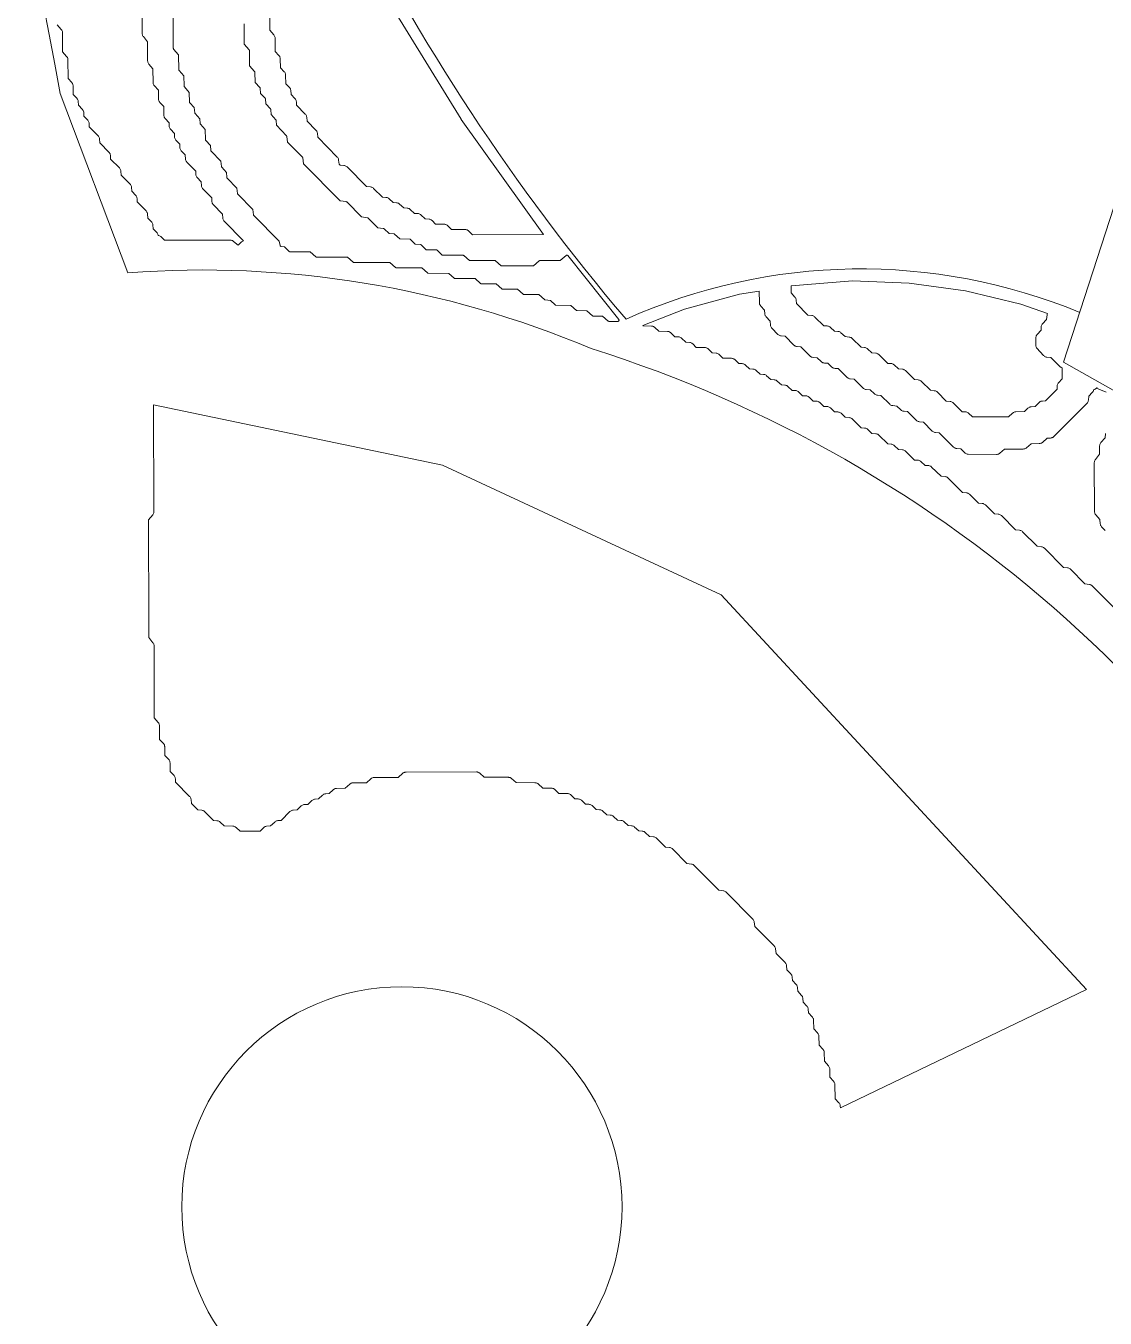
# Model space of a CAD drawing. Header units: inches. Extents: x 36 to 190, y -75 to 56.
# Drawn here: x 44.11 to 49.5, y -15.03 to -8.58 of the extents above; entities that cross this region are included whole.
import ezdxf

# ---------------------------------------------------------------- set-up
doc = ezdxf.new("R2010")
doc.units = ezdxf.units.IN
doc.layers.add('01_ORIGINAL_CAD', color=7, linetype='CONTINUOUS', lineweight=20)
doc.layers.add('02_APPROVED_PDF_OUTLINES', color=7, linetype='CONTINUOUS', lineweight=15)

# ---------------------------------------------------------------- blocks, each defined once
blk = doc.blocks.new('04_NAUTILUS')
at = {"layer": '01_ORIGINAL_CAD'}
for points in [[(44.2832, 37.0838, 0.090917), (40.9305, 45.9685, -0.652582), (40.9305, 49.0108, -0.158741), (45.0035, 48.4251, -0.098355), (47.824, 46.2028), (47.7547, 46.078)], [(45.6919, 38.1087, 0.060935), (47.1089, 35.956, -0.206423), (49.3752, 35.9901)], [(46.9349, 35.809, 0.119192), (44.6213, 36.1879), (44.2832, 37.0838)]]:
    blk.add_lwpolyline(points, format="xyb", dxfattribs=at)
blk.add_lwpolyline([(49.5667, 36.5827), (50.7029, 35.7869), (50.1291, 35.2702), (49.2949, 35.7417), (49.5667, 36.5827)], dxfattribs=at)
blk.add_circle((45.9894, 31.5215), 1.0995, dxfattribs=at)
blk.add_arc((44.9959, 29.643), 6.4637, 23.73402, 72.54294, dxfattribs=at)
at = {"layer": '02_APPROVED_PDF_OUTLINES'}
for points in [[(44.6919, 37.8429), (44.6925, 37.3837), (44.6927, 37.3803), (44.6934, 37.377), (44.6946, 37.3738), (44.6961, 37.3708), (44.6981, 37.368), (44.7192, 37.3419), (44.7196, 37.2465), (44.7199, 37.243), (44.7206, 37.2395), (44.7219, 37.2362), (44.7236, 37.233), (44.7258, 37.2302), (44.746, 37.2071), (44.7463, 37.1392), (44.7466, 37.1356), (44.7474, 37.1322), (44.7487, 37.1288), (44.7504, 37.1257), (44.7525, 37.1229), (44.7729, 37.0996), (44.7739, 37.0555), (44.7741, 37.0524), (44.7748, 37.0495), (44.7757, 37.0466), (44.7771, 37.0439), (44.7787, 37.0413), (44.7806, 37.039), (44.7996, 37.0186), (44.8006, 36.975), (44.8008, 36.9719), (44.8015, 36.969), (44.8024, 36.9661), (44.8037, 36.9634), (44.8054, 36.9608), (44.8073, 36.9585), (44.8265, 36.9379), (44.8273, 36.9208), (44.8277, 36.9173), (44.8286, 36.9138), (44.8299, 36.9106), (44.8317, 36.9076), (44.834, 36.9048), (44.8531, 36.8843), (44.8539, 36.8671), (44.8543, 36.8636), (44.8552, 36.8602), (44.8566, 36.8569), (44.8584, 36.8539), (44.8606, 36.8511), (44.8798, 36.8306), (44.8806, 36.8134), (44.881, 36.8099), (44.8819, 36.8065), (44.8832, 36.8033), (44.885, 36.8002), (44.8873, 36.7975), (44.9068, 36.7765), (44.9086, 36.7561), (44.9092, 36.7527), (44.9102, 36.7494), (44.9116, 36.7463), (44.9135, 36.7434), (44.9157, 36.7408), (44.9597, 36.6961), (44.9604, 36.6793), (44.9608, 36.6758), (44.9617, 36.6724), (44.9631, 36.6691), (44.9649, 36.6661), (44.9671, 36.6633), (44.9867, 36.6424), (44.9885, 36.622), (44.9891, 36.6186), (44.9901, 36.6153), (44.9915, 36.6122), (44.9934, 36.6093), (44.9956, 36.6066), (45.0396, 36.5619), (45.0403, 36.5452), (45.0406, 36.5422), (45.0413, 36.5392), (45.0423, 36.5364), (45.0437, 36.5337), (45.0453, 36.5312), (45.0473, 36.5289), (45.0932, 36.4812), (45.095, 36.461), (45.0956, 36.4576), (45.0966, 36.4543), (45.098, 36.4512), (45.0999, 36.4483), (45.1021, 36.4456), (45.1988, 36.3478), (45.1988, 36.3474), (45.1975, 36.3471), (45.1944, 36.3461), (45.1915, 36.3446), (45.1888, 36.3428), (45.1863, 36.3407), (45.1716, 36.326), (45.1485, 36.3448), (45.1457, 36.3468), (45.1427, 36.3484), (45.1395, 36.3495), (45.1361, 36.3502), (45.1327, 36.3505), (44.8042, 36.3502), (44.787, 36.3672), (44.7846, 36.3694), (44.7818, 36.3712), (44.7789, 36.3726), (44.7758, 36.3737), (44.7726, 36.3743), (44.7719, 36.3744), (44.7717, 36.3753), (44.7711, 36.3784), (44.7701, 36.3815), (44.7687, 36.3844), (44.7669, 36.3872), (44.7648, 36.3896), (44.747, 36.4079), (44.7452, 36.428), (44.7447, 36.4314), (44.7437, 36.4347), (44.7423, 36.4378), (44.7404, 36.4407), (44.7382, 36.4433), (44.7203, 36.4616), (44.7186, 36.4817), (44.718, 36.4851), (44.717, 36.4884), (44.7156, 36.4915), (44.7137, 36.4944), (44.7115, 36.497), (44.6675, 36.5417), (44.6668, 36.5585), (44.6663, 36.562), (44.6655, 36.5654), (44.6641, 36.5687), (44.6623, 36.5717), (44.6601, 36.5744), (44.6405, 36.5954), (44.6387, 36.6158), (44.6381, 36.6192), (44.6371, 36.6225), (44.6357, 36.6256), (44.6338, 36.6285), (44.6316, 36.6311), (44.5872, 36.6763), (44.5854, 36.6963), (44.5849, 36.6997), (44.5839, 36.703), (44.5824, 36.7061), (44.5806, 36.709), (44.5783, 36.7116), (44.5344, 36.7563), (44.5336, 36.7731), (44.5333, 36.7761), (44.5326, 36.779), (44.5316, 36.7819), (44.5303, 36.7845), (44.5286, 36.787), (44.5267, 36.7893), (44.4807, 36.8371), (44.4789, 36.8572), (44.4784, 36.8606), (44.4774, 36.8639), (44.476, 36.8671), (44.4741, 36.87), (44.4719, 36.8726), (44.4279, 36.9173), (44.4271, 36.9341), (44.4267, 36.9376), (44.4258, 36.941), (44.4245, 36.9442), (44.4227, 36.9473), (44.4204, 36.95), (44.4013, 36.9706), (44.4005, 36.9877), (44.4001, 36.9912), (44.3992, 36.9947), (44.3978, 36.9979), (44.396, 37.0009), (44.3938, 37.0037), (44.3742, 37.0247), (44.3724, 37.045), (44.3719, 37.0484), (44.3709, 37.0517), (44.3695, 37.0548), (44.3676, 37.0577), (44.3654, 37.0603), (44.3482, 37.078), (44.3472, 37.1214), (44.3469, 37.1244), (44.3463, 37.1273), (44.3453, 37.1302), (44.344, 37.133), (44.3424, 37.1355), (44.3404, 37.1378), (44.3217, 37.158), (44.3212, 37.2523), (44.3209, 37.2558), (44.3202, 37.2593), (44.3189, 37.2627), (44.3172, 37.2658), (44.315, 37.2686), (44.2949, 37.2917), (44.2944, 37.3865), (44.2941, 37.39), (44.2934, 37.3935), (44.2921, 37.3968), (44.2904, 37.4), (44.2882, 37.4028), (44.2681, 37.4259)], [(45.2012, 37.4317), (45.2017, 37.3298), (45.2265, 37.3014), (45.2269, 37.3009), (45.2272, 37.3004), (45.2275, 37.2999), (45.2277, 37.2993), (45.2279, 37.2987), (45.228, 37.2981), (45.228, 37.2975), (45.2284, 37.2225), (45.2533, 37.1941), (45.2536, 37.1936), (45.254, 37.1931), (45.2542, 37.1926), (45.2545, 37.192), (45.2546, 37.1914), (45.2547, 37.1908), (45.2548, 37.1902), (45.2559, 37.1393), (45.2798, 37.1137), (45.2802, 37.1133), (45.2805, 37.1128), (45.2808, 37.1123), (45.2811, 37.1118), (45.2812, 37.1112), (45.2814, 37.1107), (45.2814, 37.1101), (45.2838, 37.0833), (45.3064, 37.0601), (45.3068, 37.0597), (45.3072, 37.0592), (45.3075, 37.0586), (45.3077, 37.058), (45.3079, 37.0574), (45.308, 37.0568), (45.3081, 37.0562), (45.3092, 37.032), (45.3331, 37.0064), (45.3335, 37.0059), (45.3339, 37.0054), (45.3342, 37.0049), (45.3344, 37.0043), (45.3346, 37.0037), (45.3347, 37.0032), (45.3347, 37.0026), (45.3358, 36.9784), (45.3598, 36.9527), (45.3602, 36.9523), (45.3605, 36.9518), (45.3608, 36.9512), (45.361, 36.9507), (45.3612, 36.9501), (45.3613, 36.9495), (45.3614, 36.9489), (45.3625, 36.9248), (45.413, 36.8723), (45.4134, 36.8718), (45.4137, 36.8713), (45.414, 36.8708), (45.4143, 36.8702), (45.4145, 36.8696), (45.4146, 36.869), (45.4187, 36.8397), (45.4927, 36.7651), (45.4931, 36.7647), (45.4934, 36.7642), (45.4937, 36.7638), (45.494, 36.7633), (45.4942, 36.7627), (45.4943, 36.7622), (45.4944, 36.7617), (45.4985, 36.7324), (45.6819, 36.5475), (45.7108, 36.5434), (45.7114, 36.5433), (45.7119, 36.5431), (45.7124, 36.5429), (45.7129, 36.5427), (45.7134, 36.5424), (45.7138, 36.5421), (45.7142, 36.5417), (45.7882, 36.4671), (45.8172, 36.463), (45.8177, 36.4629), (45.8182, 36.4627), (45.8188, 36.4625), (45.8192, 36.4623), (45.8197, 36.462), (45.8202, 36.4616), (45.8206, 36.4613), (45.8701, 36.4117), (45.8966, 36.4094), (45.8971, 36.4093), (45.8977, 36.4092), (45.8983, 36.409), (45.8988, 36.4088), (45.8993, 36.4085), (45.8997, 36.4081), (45.9002, 36.4078), (45.9256, 36.3836), (45.9495, 36.3826), (45.9501, 36.3825), (45.9507, 36.3824), (45.9512, 36.3822), (45.9518, 36.382), (45.9523, 36.3817), (45.9529, 36.3814), (45.9533, 36.381), (45.9787, 36.3569), (46.029, 36.3558), (46.0296, 36.3558), (46.0301, 36.3557), (46.0307, 36.3555), (46.0312, 36.3553), (46.0317, 36.3551), (46.0322, 36.3548), (46.0327, 36.3545), (46.0331, 36.3541), (46.056, 36.3313), (46.0825, 36.329), (46.0831, 36.3289), (46.0837, 36.3288), (46.0842, 36.3286), (46.0847, 36.3284), (46.0852, 36.3281), (46.0857, 36.3278), (46.0861, 36.3274), (46.1115, 36.3033), (46.1618, 36.3022), (46.1624, 36.3022), (46.1629, 36.3021), (46.1635, 36.302), (46.164, 36.3018), (46.1645, 36.3016), (46.165, 36.3013), (46.1654, 36.301), (46.1658, 36.3006), (46.1912, 36.2766), (46.2945, 36.2755), (46.2951, 36.2755), (46.2957, 36.2754), (46.2963, 36.2752), (46.2969, 36.275), (46.2975, 36.2747), (46.298, 36.2744), (46.2985, 36.274), (46.3267, 36.249), (46.4538, 36.2488), (46.4544, 36.2488), (46.455, 36.2487), (46.4556, 36.2485), (46.4562, 36.2483), (46.4568, 36.248), (46.4573, 36.2477), (46.4578, 36.2473), (46.486, 36.2223), (46.6466, 36.2224), (46.6747, 36.2474), (46.6752, 36.2478), (46.6757, 36.2482), (46.6762, 36.2484), (46.6768, 36.2487), (46.6774, 36.2488), (46.678, 36.2489), (46.6786, 36.249), (46.7794, 36.2493), (46.8098, 36.2745), (46.8103, 36.2749), (46.8108, 36.2752), (46.8114, 36.2754), (46.8119, 36.2756), (46.8125, 36.2758), (46.8131, 36.2759), (46.8137, 36.2759), (46.8143, 36.2759), (46.8149, 36.2758), (46.8155, 36.2756), (46.816, 36.2754), (46.8165, 36.2752), (46.8171, 36.2748), (46.8175, 36.2745), (46.818, 36.2741), (46.8184, 36.2736), (47.0727, 35.9549), (47.073, 35.9544), (47.0733, 35.9539), (47.0735, 35.9534), (47.0737, 35.9528), (47.0739, 35.9523), (47.0739, 35.9517), (47.074, 35.9511), (47.0739, 35.9505), (47.0738, 35.9499), (47.0737, 35.9494), (47.0735, 35.9488), (47.0732, 35.9483), (47.0729, 35.9478), (47.0726, 35.9473), (47.0722, 35.9469), (47.0718, 35.9465), (47.0713, 35.9462), (47.0708, 35.9459), (47.0703, 35.9456), (47.0697, 35.9454), (47.0691, 35.9453), (47.0686, 35.9452), (47.068, 35.9452), (47.0243, 35.9451), (47.0237, 35.9452), (47.0231, 35.9453), (47.0225, 35.9454), (47.0219, 35.9456), (47.0214, 35.9459), (47.0208, 35.9463), (47.0203, 35.9466), (46.9921, 35.9717), (46.9446, 35.9719), (46.944, 35.9719), (46.9434, 35.972), (46.9428, 35.9722), (46.9422, 35.9724), (46.9417, 35.9727), (46.9411, 35.973), (46.9407, 35.9734), (46.9124, 35.9984), (46.8649, 35.9987), (46.8643, 35.9987), (46.8637, 35.9988), (46.8631, 35.999), (46.8625, 35.9992), (46.862, 35.9995), (46.8615, 35.9998), (46.861, 36.0002), (46.8328, 36.0252), (46.7587, 36.0255), (46.7581, 36.0255), (46.7575, 36.0256), (46.757, 36.0257), (46.7564, 36.0259), (46.7559, 36.0262), (46.7554, 36.0265), (46.7549, 36.0268), (46.7545, 36.0272), (46.7316, 36.0499), (46.7051, 36.0523), (46.7044, 36.0524), (46.7038, 36.0525), (46.7032, 36.0527), (46.7026, 36.053), (46.7021, 36.0534), (46.7016, 36.0538), (46.6734, 36.0788), (46.5993, 36.079), (46.5987, 36.079), (46.5981, 36.0791), (46.5975, 36.0793), (46.5969, 36.0795), (46.5964, 36.0798), (46.5959, 36.0801), (46.5954, 36.0805), (46.5672, 36.1055), (46.4931, 36.1058), (46.4925, 36.1058), (46.4919, 36.1059), (46.4913, 36.1061), (46.4907, 36.1063), (46.4902, 36.1066), (46.4896, 36.1069), (46.4891, 36.1073), (46.4609, 36.1323), (46.3869, 36.1325), (46.3863, 36.1326), (46.3857, 36.1327), (46.3851, 36.1328), (46.3845, 36.133), (46.3839, 36.1333), (46.3834, 36.1337), (46.3829, 36.134), (46.3547, 36.1591), (46.2541, 36.1593), (46.2536, 36.1593), (46.253, 36.1594), (46.2524, 36.1595), (46.2519, 36.1597), (46.2514, 36.1599), (46.2509, 36.1602), (46.2504, 36.1605), (46.25, 36.1609), (46.2246, 36.185), (46.1213, 36.186), (46.1207, 36.1861), (46.1201, 36.1862), (46.1195, 36.1863), (46.1189, 36.1865), (46.1184, 36.1868), (46.1179, 36.1871), (46.1174, 36.1875), (46.0892, 36.2125), (45.962, 36.2127), (45.9614, 36.2128), (45.9608, 36.2129), (45.9602, 36.213), (45.9596, 36.2132), (45.9591, 36.2135), (45.9585, 36.2139), (45.9581, 36.2142), (45.9299, 36.2393), (45.7496, 36.2394), (45.749, 36.2394), (45.7484, 36.2395), (45.7478, 36.2397), (45.7472, 36.2399), (45.7467, 36.2402), (45.7461, 36.2405), (45.7457, 36.2409), (45.7174, 36.2659), (45.5638, 36.2661), (45.5631, 36.2661), (45.5625, 36.2662), (45.5619, 36.2664), (45.5614, 36.2666), (45.5608, 36.2669), (45.5603, 36.2672), (45.5598, 36.2676), (45.5316, 36.2926), (45.431, 36.2929), (45.4304, 36.2929), (45.4298, 36.293), (45.4293, 36.2931), (45.4287, 36.2933), (45.4282, 36.2936), (45.4277, 36.2939), (45.4272, 36.2942), (45.4268, 36.2946), (45.4038, 36.3174), (45.3858, 36.3197), (45.3853, 36.3198), (45.3847, 36.32), (45.3842, 36.3202), (45.3836, 36.3204), (45.3832, 36.3207), (45.3827, 36.3211), (45.3823, 36.3215), (45.3819, 36.3219), (45.3816, 36.3224), (45.3813, 36.3229), (45.381, 36.3234), (45.3808, 36.324), (45.3807, 36.3245), (45.3767, 36.3451), (45.2493, 36.4736), (45.2489, 36.474), (45.2486, 36.4745), (45.2483, 36.475), (45.248, 36.4755), (45.2478, 36.4761), (45.2477, 36.4767), (45.2476, 36.4773), (45.2452, 36.5041), (45.1695, 36.5809), (45.1691, 36.5813), (45.1687, 36.5818), (45.1684, 36.5823), (45.1682, 36.5828), (45.168, 36.5834), (45.1678, 36.584), (45.1678, 36.5846), (45.1654, 36.6114), (45.1162, 36.6614), (45.1158, 36.6618), (45.1154, 36.6623), (45.1151, 36.6629), (45.1149, 36.6635), (45.1147, 36.6641), (45.1146, 36.6647), (45.1145, 36.6653), (45.1134, 36.6895), (45.0895, 36.7151), (45.0891, 36.7156), (45.0888, 36.716), (45.0885, 36.7165), (45.0883, 36.717), (45.0881, 36.7176), (45.0879, 36.7181), (45.0879, 36.7187), (45.0855, 36.7455), (45.0363, 36.7955), (45.0359, 36.796), (45.0355, 36.7965), (45.0352, 36.797), (45.035, 36.7976), (45.0348, 36.7982), (45.0347, 36.7988), (45.0346, 36.7994), (45.0335, 36.8236), (45.0096, 36.8493), (45.0092, 36.8497), (45.0088, 36.8503), (45.0085, 36.8508), (45.0083, 36.8514), (45.0081, 36.852), (45.008, 36.8526), (45.008, 36.8532), (45.0068, 36.9042), (44.9829, 36.9298), (44.9825, 36.9302), (44.9821, 36.9307), (44.9819, 36.9313), (44.9816, 36.9318), (44.9814, 36.9324), (44.9813, 36.933), (44.9813, 36.9336), (44.9802, 36.9578), (44.9562, 36.9834), (44.9559, 36.9839), (44.9555, 36.9843), (44.9553, 36.9848), (44.955, 36.9853), (44.9548, 36.9859), (44.9547, 36.9864), (44.9546, 36.987), (44.9523, 37.0138), (44.9297, 37.037), (44.9293, 37.0374), (44.929, 37.0379), (44.9287, 37.0384), (44.9284, 37.0389), (44.9282, 37.0394), (44.9281, 37.04), (44.928, 37.0406), (44.928, 37.0411), (44.9276, 37.0893), (44.9028, 37.1177), (44.9024, 37.1182), (44.9021, 37.1187), (44.9018, 37.1192), (44.9016, 37.1198), (44.9014, 37.1204), (44.9013, 37.1209), (44.9013, 37.1215), (44.9001, 37.1725), (44.8762, 37.1981), (44.8758, 37.1985), (44.8755, 37.199), (44.8752, 37.1995), (44.875, 37.2), (44.8748, 37.2005), (44.8747, 37.201), (44.8746, 37.2016), (44.8746, 37.2021), (44.8742, 37.2772), (44.8493, 37.3056), (44.8489, 37.3061), (44.8486, 37.3066), (44.8483, 37.3071), (44.8481, 37.3077), (44.848, 37.3083), (44.8479, 37.3089), (44.8478, 37.3095), (44.8473, 37.465)], [(45.9454, 37.5074), (46.2849, 36.9559), (46.2858, 36.9545), (46.6971, 36.3785), (46.3429, 36.3782), (46.3201, 36.3984), (46.3177, 36.4003), (46.3151, 36.4019), (46.3124, 36.4031), (46.3095, 36.404), (46.3066, 36.4045), (46.3036, 36.4047), (46.2372, 36.4049), (46.2173, 36.4238), (46.2149, 36.4258), (46.2124, 36.4274), (46.2096, 36.4288), (46.2067, 36.4298), (46.2037, 36.4304), (46.2006, 36.4306), (46.158, 36.4315), (46.1406, 36.4488), (46.138, 36.451), (46.1351, 36.4529), (46.132, 36.4544), (46.1286, 36.4554), (46.1252, 36.4559), (46.1052, 36.4577), (46.0845, 36.4774), (46.0817, 36.4796), (46.0787, 36.4815), (46.0754, 36.4829), (46.0719, 36.4838), (46.0684, 36.4842), (46.0516, 36.4849), (46.0313, 36.5042), (46.0286, 36.5064), (46.0255, 36.5083), (46.0222, 36.5097), (46.0188, 36.5106), (46.0152, 36.511), (45.9985, 36.5117), (45.9782, 36.531), (45.9754, 36.5332), (45.9724, 36.5351), (45.9691, 36.5365), (45.9656, 36.5374), (45.9621, 36.5378), (45.9454, 36.5385), (45.9251, 36.5578), (45.9223, 36.56), (45.9192, 36.5619), (45.9159, 36.5633), (45.9125, 36.5642), (45.9089, 36.5646), (45.8926, 36.5653), (45.8484, 36.6095), (45.8458, 36.6118), (45.8429, 36.6137), (45.8397, 36.6152), (45.8364, 36.6162), (45.8329, 36.6167), (45.8133, 36.6185), (45.7155, 36.7167), (45.7129, 36.719), (45.71, 36.7209), (45.7068, 36.7224), (45.7035, 36.7235), (45.7, 36.724), (45.6804, 36.7257), (45.6754, 36.7308), (45.6736, 36.7508), (45.6731, 36.7542), (45.6721, 36.7575), (45.6706, 36.7606), (45.6688, 36.7635), (45.6665, 36.7662), (45.569, 36.8649), (45.5672, 36.8849), (45.5667, 36.8883), (45.5657, 36.8916), (45.5642, 36.8947), (45.5624, 36.8976), (45.5601, 36.9002), (45.5157, 36.9454), (45.514, 36.9654), (45.5134, 36.9688), (45.5124, 36.9721), (45.511, 36.9752), (45.5091, 36.9781), (45.5069, 36.9807), (45.4629, 37.0254), (45.4622, 37.0422), (45.4618, 37.0457), (45.4609, 37.0491), (45.4595, 37.0524), (45.4577, 37.0554), (45.4555, 37.0582), (45.4359, 37.0791), (45.4341, 37.0995), (45.4335, 37.1029), (45.4326, 37.1062), (45.4311, 37.1093), (45.4293, 37.1122), (45.4271, 37.1148), (45.4098, 37.1325), (45.4088, 37.1758), (45.4086, 37.1789), (45.408, 37.1818), (45.407, 37.1847), (45.4057, 37.1874), (45.404, 37.19), (45.4021, 37.1923), (45.3831, 37.2126), (45.3821, 37.2563), (45.3819, 37.2594), (45.3813, 37.2623), (45.3803, 37.2652), (45.379, 37.2679), (45.3774, 37.2705), (45.3754, 37.2728), (45.3566, 37.293), (45.3562, 37.3604), (45.356, 37.364), (45.3552, 37.3675), (45.3539, 37.3708), (45.3522, 37.3739), (45.3501, 37.3768), (45.3299, 37.3998), (45.3292, 37.7982)], [(49.5034, 35.3847), (49.5017, 35.3639), (49.4808, 35.34), (49.4787, 35.3371), (49.477, 35.334), (49.4757, 35.3307), (49.475, 35.3272), (49.4747, 35.3236), (49.4745, 35.282), (49.4535, 35.2557), (49.4516, 35.253), (49.45, 35.2499), (49.4489, 35.2467), (49.4482, 35.2434), (49.448, 35.24), (49.4488, 34.9956), (49.449, 34.992), (49.4498, 34.9885), (49.4511, 34.9852), (49.4528, 34.982), (49.455, 34.9792), (49.4759, 34.9552), (49.4777, 34.9344), (49.4783, 34.931), (49.4793, 34.9278), (49.4807, 34.9247), (49.4825, 34.9218), (49.4847, 34.9192), (49.5026, 34.9008)], [(49.7995, 34.2595), (49.438, 34.6241), (49.4356, 34.6262), (49.4329, 34.628), (49.43, 34.6295), (49.427, 34.6306), (49.4238, 34.6312), (49.4011, 34.6345), (49.3294, 34.7065), (49.3267, 34.7087), (49.3238, 34.7107), (49.3206, 34.7121), (49.3173, 34.7132), (49.3139, 34.7137), (49.2943, 34.7154), (49.1988, 34.8118), (49.1963, 34.8139), (49.1937, 34.8157), (49.1908, 34.8172), (49.1877, 34.8183), (49.1846, 34.8189), (49.1619, 34.8222), (49.0901, 34.8942), (49.0875, 34.8964), (49.0846, 34.8984), (49.0814, 34.8998), (49.0781, 34.9009), (49.0746, 34.9014), (49.055, 34.9031), (48.9838, 34.9746), (48.9811, 34.9769), (48.9782, 34.9788), (48.9751, 34.9803), (48.9717, 34.9813), (48.9683, 34.9818), (48.9487, 34.9836), (48.904, 35.0282), (48.9014, 35.0305), (48.8985, 35.0324), (48.8953, 35.0339), (48.892, 35.0349), (48.8885, 35.0355), (48.8689, 35.0372), (48.8243, 35.0819), (48.8217, 35.0841), (48.8187, 35.086), (48.8156, 35.0875), (48.8122, 35.0885), (48.8088, 35.0891), (48.7892, 35.0908), (48.718, 35.1623), (48.7153, 35.1646), (48.7124, 35.1665), (48.7093, 35.168), (48.7059, 35.169), (48.7025, 35.1695), (48.6827, 35.1713), (48.6354, 35.2175), (48.6331, 35.2195), (48.6306, 35.2212), (48.6279, 35.2226), (48.625, 35.2236), (48.622, 35.2243), (48.619, 35.2246), (48.6023, 35.2254), (48.582, 35.2446), (48.5792, 35.2469), (48.5762, 35.2487), (48.5729, 35.2501), (48.5694, 35.251), (48.5659, 35.2514), (48.5495, 35.2521), (48.5053, 35.2963), (48.5027, 35.2986), (48.4998, 35.3005), (48.4966, 35.302), (48.4933, 35.303), (48.4899, 35.3036), (48.4699, 35.3053), (48.4491, 35.325), (48.4464, 35.3273), (48.4433, 35.3291), (48.44, 35.3305), (48.4366, 35.3314), (48.433, 35.3318), (48.4167, 35.3326), (48.3725, 35.3768), (48.3698, 35.379), (48.3669, 35.3809), (48.3638, 35.3824), (48.3604, 35.3834), (48.357, 35.384), (48.337, 35.3858), (48.3162, 35.4054), (48.3135, 35.4077), (48.3104, 35.4095), (48.3071, 35.4109), (48.3037, 35.4119), (48.3001, 35.4123), (48.2838, 35.413), (48.2396, 35.4572), (48.237, 35.4595), (48.234, 35.4614), (48.2309, 35.4628), (48.2276, 35.4639), (48.2241, 35.4644), (48.2041, 35.4662), (48.1834, 35.4859), (48.1806, 35.4881), (48.1775, 35.49), (48.1743, 35.4914), (48.1708, 35.4923), (48.1673, 35.4927), (48.1505, 35.4934), (48.1302, 35.5127), (48.1275, 35.5149), (48.1244, 35.5168), (48.1211, 35.5182), (48.1177, 35.5191), (48.1141, 35.5195), (48.0974, 35.5202), (48.0771, 35.5395), (48.0743, 35.5417), (48.0713, 35.5436), (48.068, 35.545), (48.0645, 35.5459), (48.061, 35.5463), (48.0442, 35.547), (48.0239, 35.5663), (48.0212, 35.5685), (48.0181, 35.5704), (48.0148, 35.5718), (48.0114, 35.5727), (48.0078, 35.5731), (47.9911, 35.5738), (47.9708, 35.5931), (47.968, 35.5953), (47.965, 35.5972), (47.9617, 35.5986), (47.9582, 35.5995), (47.9547, 35.5999), (47.938, 35.6006), (47.9177, 35.6199), (47.9149, 35.6221), (47.9118, 35.624), (47.9086, 35.6254), (47.9051, 35.6263), (47.9016, 35.6267), (47.8848, 35.6274), (47.8645, 35.6467), (47.8618, 35.6489), (47.8587, 35.6508), (47.8554, 35.6522), (47.852, 35.6531), (47.8484, 35.6535), (47.8317, 35.6542), (47.8114, 35.6735), (47.8086, 35.6757), (47.8056, 35.6776), (47.8023, 35.679), (47.7988, 35.6799), (47.7953, 35.6803), (47.7785, 35.681), (47.7582, 35.7003), (47.7555, 35.7025), (47.7524, 35.7044), (47.7491, 35.7058), (47.7457, 35.7067), (47.7421, 35.7071), (47.7254, 35.7078), (47.7051, 35.7271), (47.7023, 35.7293), (47.6993, 35.7312), (47.696, 35.7326), (47.6925, 35.7335), (47.689, 35.7339), (47.6723, 35.7346), (47.652, 35.7539), (47.6496, 35.7558), (47.647, 35.7575), (47.6443, 35.7588), (47.6414, 35.7598), (47.6384, 35.7605), (47.6353, 35.7607), (47.5927, 35.7616), (47.5753, 35.7788), (47.5727, 35.7811), (47.5698, 35.783), (47.5666, 35.7844), (47.5633, 35.7855), (47.5599, 35.786), (47.5399, 35.7878), (47.5191, 35.8074), (47.5168, 35.8094), (47.5142, 35.8111), (47.5114, 35.8124), (47.5085, 35.8134), (47.5055, 35.814), (47.5025, 35.8143), (47.4599, 35.8152), (47.4425, 35.8324), (47.4398, 35.8347), (47.4369, 35.8366), (47.4338, 35.838), (47.4305, 35.839), (47.4271, 35.8396), (47.4071, 35.8413), (47.3863, 35.861), (47.3836, 35.8633), (47.3805, 35.8651), (47.3772, 35.8665), (47.3738, 35.8674), (47.3702, 35.8678), (47.3535, 35.8686), (47.3332, 35.8878), (47.3308, 35.8898), (47.3282, 35.8915), (47.3255, 35.8928), (47.3226, 35.8938), (47.3196, 35.8944), (47.3165, 35.8947), (47.2736, 35.8956), (47.2535, 35.9146), (47.2511, 35.9166), (47.2486, 35.9182), (47.2458, 35.9196), (47.2429, 35.9206), (47.2399, 35.9212), (47.2368, 35.9214), (47.1939, 35.9224), (47.1921, 35.924), (47.4016, 36.0055), (47.6765, 36.0811), (47.7745, 36.0957), (47.7753, 36.038), (47.7756, 36.0349), (47.7762, 36.0319), (47.7771, 36.029), (47.7785, 36.0262), (47.7801, 36.0237), (47.7821, 36.0213), (47.8012, 36.0008), (47.802, 35.9836), (47.8024, 35.9801), (47.8033, 35.9767), (47.8047, 35.9734), (47.8065, 35.9704), (47.8087, 35.9676), (47.8283, 35.9466), (47.8301, 35.9263), (47.8306, 35.9229), (47.8317, 35.9195), (47.8331, 35.9164), (47.835, 35.9135), (47.8373, 35.9109), (47.868, 35.8799), (47.8706, 35.8776), (47.8735, 35.8757), (47.8767, 35.8742), (47.8801, 35.8731), (47.8835, 35.8726), (47.9031, 35.8709), (47.9478, 35.8262), (47.9504, 35.8239), (47.9533, 35.822), (47.9565, 35.8205), (47.9598, 35.8195), (47.9633, 35.819), (47.9829, 35.8172), (48.0275, 35.7726), (48.0301, 35.7703), (48.0331, 35.7684), (48.0362, 35.7669), (48.0395, 35.7659), (48.043, 35.7654), (48.063, 35.7636), (48.0837, 35.7439), (48.0865, 35.7416), (48.0896, 35.7398), (48.0928, 35.7384), (48.0963, 35.7375), (48.0998, 35.7371), (48.1166, 35.7363), (48.1369, 35.7171), (48.1396, 35.7148), (48.1427, 35.713), (48.146, 35.7116), (48.1494, 35.7107), (48.153, 35.7103), (48.1693, 35.7096), (48.2135, 35.6654), (48.2162, 35.6631), (48.2191, 35.6612), (48.2222, 35.6597), (48.2256, 35.6587), (48.229, 35.6581), (48.2486, 35.6564), (48.2933, 35.6117), (48.2959, 35.6095), (48.2988, 35.6076), (48.302, 35.6061), (48.3053, 35.6051), (48.3087, 35.6045), (48.3287, 35.6027), (48.3495, 35.5831), (48.3523, 35.5808), (48.3553, 35.579), (48.3586, 35.5776), (48.362, 35.5766), (48.3656, 35.5762), (48.3819, 35.5755), (48.4261, 35.5313), (48.4288, 35.529), (48.4317, 35.5271), (48.4348, 35.5257), (48.4382, 35.5246), (48.4416, 35.5241), (48.4616, 35.5223), (48.4824, 35.5026), (48.4851, 35.5004), (48.4882, 35.4985), (48.4915, 35.4971), (48.4949, 35.4962), (48.4985, 35.4958), (48.5148, 35.4951), (48.559, 35.4509), (48.5616, 35.4486), (48.5646, 35.4467), (48.5677, 35.4452), (48.571, 35.4442), (48.5745, 35.4437), (48.5941, 35.4419), (48.6387, 35.3973), (48.6414, 35.395), (48.6443, 35.3931), (48.6475, 35.3916), (48.6508, 35.3906), (48.6542, 35.39), (48.6738, 35.3883), (48.7451, 35.3169), (48.7477, 35.3146), (48.7506, 35.3127), (48.7538, 35.3112), (48.7571, 35.3102), (48.7606, 35.3096), (48.7805, 35.3078), (48.8013, 35.2882), (48.8037, 35.2862), (48.8064, 35.2845), (48.8092, 35.2831), (48.8122, 35.2821), (48.8152, 35.2815), (48.8184, 35.2813), (48.9598, 35.2806), (48.9629, 35.2807), (48.9659, 35.2813), (48.9688, 35.2822), (48.9716, 35.2834), (48.9742, 35.285), (48.9766, 35.2869), (48.9993, 35.3072), (49.0927, 35.3075), (49.0957, 35.3077), (49.0987, 35.3082), (49.1016, 35.3091), (49.1043, 35.3104), (49.1069, 35.312), (49.1093, 35.3138), (49.132, 35.3341), (49.1724, 35.3344), (49.1754, 35.3346), (49.1783, 35.3352), (49.1812, 35.3361), (49.1839, 35.3373), (49.1865, 35.3389), (49.1888, 35.3407), (49.212, 35.3614), (49.2292, 35.3622), (49.2323, 35.3625), (49.2353, 35.3632), (49.2382, 35.3643), (49.2409, 35.3657), (49.2435, 35.3675), (49.2458, 35.3695), (49.4115, 35.5363), (49.4138, 35.5389), (49.4157, 35.5418), (49.4171, 35.545), (49.4181, 35.5483), (49.4187, 35.5518), (49.4204, 35.5718), (49.4381, 35.5902), (49.4402, 35.5926), (49.442, 35.5954), (49.4434, 35.5983), (49.4444, 35.6014), (49.445, 35.6044), (49.445, 35.6044), (49.4483, 35.6053), (49.4515, 35.6067), (49.4544, 35.6084), (49.457, 35.6106), (49.4602, 35.6136), (49.4615, 35.6123), (49.464, 35.6102), (49.4668, 35.6084), (49.4698, 35.607), (49.5077, 35.5921)]]:
    blk.add_lwpolyline(points, dxfattribs=at)
for points in [[(49.2136, 35.9837), (49.2129, 35.9817), (49.2123, 35.9786), (49.2091, 35.9552), (49.1891, 35.9336), (49.1869, 35.9309), (49.1851, 35.9278), (49.1837, 35.9246), (49.1828, 35.9211), (49.1824, 35.9176), (49.1817, 35.9005), (49.1627, 35.8799), (49.1607, 35.8776), (49.1591, 35.875), (49.1578, 35.8723), (49.1568, 35.8694), (49.1562, 35.8665), (49.156, 35.8635), (49.1552, 35.828), (49.1553, 35.8249), (49.1559, 35.8217), (49.1568, 35.8187), (49.1581, 35.8158), (49.1597, 35.8131), (49.1617, 35.8107), (49.1946, 35.7743), (49.1968, 35.7722), (49.1993, 35.7703), (49.202, 35.7687), (49.2049, 35.7675), (49.2079, 35.7667), (49.2109, 35.7662), (49.2306, 35.7645), (49.2752, 35.7198), (49.2775, 35.7178), (49.2801, 35.716), (49.2828, 35.7146), (49.2857, 35.7136), (49.2879, 35.7129), (49.288, 35.6586), (49.2693, 35.6384), (49.2671, 35.6357), (49.2653, 35.6327), (49.2639, 35.6294), (49.263, 35.626), (49.2626, 35.6225), (49.262, 35.6057), (49.2049, 35.5479), (49.1886, 35.5471), (49.1851, 35.5467), (49.1816, 35.5458), (49.1783, 35.5444), (49.1753, 35.5425), (49.1725, 35.5403), (49.1518, 35.5206), (49.1318, 35.5188), (49.1284, 35.5182), (49.1251, 35.5172), (49.122, 35.5157), (49.1191, 35.5138), (49.1164, 35.5116), (49.0992, 35.4943), (49.0565, 35.4934), (49.0535, 35.4931), (49.0505, 35.4925), (49.0476, 35.4915), (49.0448, 35.4901), (49.0422, 35.4885), (49.0399, 35.4865), (49.0201, 35.4677), (48.8403, 35.4675), (48.8204, 35.4863), (48.8177, 35.4886), (48.8146, 35.4904), (48.8113, 35.4918), (48.8079, 35.4928), (48.8043, 35.4932), (48.788, 35.4939), (48.7438, 35.5381), (48.7412, 35.5404), (48.7382, 35.5423), (48.7351, 35.5437), (48.7317, 35.5448), (48.7283, 35.5453), (48.7087, 35.547), (48.664, 35.5917), (48.6614, 35.594), (48.6585, 35.5959), (48.6553, 35.5974), (48.652, 35.5984), (48.6486, 35.5989), (48.629, 35.6007), (48.5843, 35.6453), (48.5817, 35.6476), (48.5788, 35.6495), (48.5756, 35.651), (48.5723, 35.652), (48.5688, 35.6525), (48.5492, 35.6543), (48.5046, 35.6989), (48.5019, 35.7012), (48.499, 35.7031), (48.4959, 35.7046), (48.4925, 35.7056), (48.4891, 35.7062), (48.4691, 35.7079), (48.4483, 35.7276), (48.4456, 35.7299), (48.4425, 35.7317), (48.4392, 35.7331), (48.4358, 35.734), (48.4322, 35.7344), (48.4159, 35.7352), (48.3717, 35.7794), (48.3691, 35.7816), (48.3662, 35.7835), (48.363, 35.785), (48.3597, 35.786), (48.3562, 35.7866), (48.3362, 35.7884), (48.3155, 35.808), (48.3127, 35.8103), (48.3097, 35.8121), (48.3064, 35.8135), (48.3029, 35.8145), (48.2994, 35.8149), (48.283, 35.8156), (48.2388, 35.8598), (48.2362, 35.8621), (48.2333, 35.864), (48.2301, 35.8654), (48.2268, 35.8665), (48.2234, 35.867), (48.2034, 35.8688), (48.1826, 35.8885), (48.1798, 35.8907), (48.1768, 35.8926), (48.1735, 35.894), (48.17, 35.8949), (48.1665, 35.8953), (48.1498, 35.896), (48.1295, 35.9153), (48.1267, 35.9175), (48.1236, 35.9194), (48.1204, 35.9208), (48.1169, 35.9217), (48.1134, 35.9221), (48.097, 35.9228), (48.0528, 35.967), (48.0502, 35.9693), (48.0473, 35.9712), (48.0441, 35.9727), (48.0408, 35.9737), (48.0373, 35.9742), (48.0178, 35.976), (47.96, 36.0343), (47.9592, 36.051), (47.9588, 36.0545), (47.9579, 36.0579), (47.9566, 36.0612), (47.9547, 36.0642), (47.9525, 36.0669), (47.9338, 36.087), (47.9337, 36.1223), (48.2396, 36.1469), (48.5225, 36.1368), (48.8038, 36.0981), (49.0811, 36.0307)], [(48.1795, 32.016), (48.1793, 32.0247), (48.179, 32.0277), (48.1784, 32.0306), (48.1774, 32.0335), (48.1761, 32.0362), (48.1745, 32.0388), (48.1725, 32.0411), (48.1536, 32.0613), (48.1525, 32.1318), (48.1523, 32.1348), (48.1517, 32.1378), (48.1507, 32.1407), (48.1494, 32.1435), (48.1477, 32.1461), (48.1458, 32.1484), (48.127, 32.1686), (48.1267, 32.2093), (48.1264, 32.2128), (48.1256, 32.2163), (48.1243, 32.2196), (48.1226, 32.2227), (48.1205, 32.2256), (48.1001, 32.2488), (48.0991, 32.293), (48.0989, 32.296), (48.0982, 32.2989), (48.0973, 32.3018), (48.096, 32.3046), (48.0943, 32.3071), (48.0924, 32.3094), (48.0734, 32.3298), (48.0724, 32.3735), (48.0722, 32.3765), (48.0715, 32.3794), (48.0706, 32.3823), (48.0693, 32.3851), (48.0676, 32.3876), (48.0657, 32.3899), (48.0467, 32.4103), (48.0457, 32.454), (48.0455, 32.457), (48.0448, 32.4599), (48.0439, 32.4628), (48.0426, 32.4656), (48.0409, 32.4681), (48.039, 32.4704), (48.0198, 32.491), (48.0191, 32.5082), (48.0186, 32.5117), (48.0178, 32.5151), (48.0164, 32.5183), (48.0146, 32.5214), (48.0124, 32.5241), (47.9932, 32.5446), (47.9924, 32.5618), (47.992, 32.5653), (47.9911, 32.5687), (47.9897, 32.572), (47.9879, 32.575), (47.9857, 32.5778), (47.9665, 32.5983), (47.9658, 32.6155), (47.9654, 32.619), (47.9645, 32.6224), (47.9631, 32.6257), (47.9613, 32.6287), (47.9591, 32.6314), (47.9399, 32.652), (47.9391, 32.6691), (47.9387, 32.6726), (47.9378, 32.6761), (47.9364, 32.6793), (47.9346, 32.6823), (47.9324, 32.6851), (47.9128, 32.7061), (47.911, 32.7264), (47.9105, 32.7299), (47.9095, 32.7331), (47.908, 32.7363), (47.9062, 32.7392), (47.9039, 32.7418), (47.859, 32.7874), (47.8558, 32.8105), (47.8551, 32.8136), (47.8541, 32.8167), (47.8527, 32.8195), (47.8509, 32.8222), (47.8488, 32.8246), (47.7526, 32.9216), (47.7494, 32.9446), (47.7487, 32.9477), (47.7477, 32.9508), (47.7462, 32.9536), (47.7445, 32.9563), (47.7424, 32.9587), (47.6094, 33.0928), (47.607, 33.095), (47.6043, 33.0968), (47.6014, 33.0982), (47.5983, 33.0993), (47.5952, 33.1), (47.5725, 33.1032), (47.4499, 33.2269), (47.4474, 33.2291), (47.4448, 33.2309), (47.4419, 33.2323), (47.4388, 33.2334), (47.4356, 33.2341), (47.413, 33.2373), (47.3412, 33.3093), (47.3386, 33.3116), (47.3356, 33.3135), (47.3325, 33.315), (47.3291, 33.316), (47.3257, 33.3165), (47.3061, 33.3183), (47.2614, 33.3629), (47.2588, 33.3652), (47.2559, 33.3671), (47.2527, 33.3686), (47.2494, 33.3696), (47.246, 33.3702), (47.226, 33.3719), (47.2052, 33.3916), (47.2024, 33.3939), (47.1994, 33.3957), (47.1961, 33.3971), (47.1926, 33.398), (47.1891, 33.3984), (47.1724, 33.3992), (47.1521, 33.4184), (47.1493, 33.4207), (47.1463, 33.4225), (47.143, 33.4239), (47.1395, 33.4248), (47.136, 33.4252), (47.1192, 33.426), (47.0989, 33.4452), (47.0962, 33.4475), (47.0931, 33.4493), (47.0898, 33.4507), (47.0864, 33.4516), (47.0828, 33.452), (47.0661, 33.4528), (47.0458, 33.472), (47.043, 33.4743), (47.04, 33.4761), (47.0367, 33.4775), (47.0332, 33.4784), (47.0297, 33.4788), (47.0129, 33.4796), (46.9927, 33.4988), (46.9899, 33.5011), (46.9868, 33.5029), (46.9835, 33.5043), (46.9801, 33.5052), (46.9765, 33.5056), (46.9598, 33.5064), (46.9395, 33.5256), (46.9367, 33.5279), (46.9337, 33.5297), (46.9304, 33.5311), (46.927, 33.532), (46.9234, 33.5324), (46.9067, 33.5332), (46.8864, 33.5524), (46.8836, 33.5547), (46.8806, 33.5565), (46.8773, 33.5579), (46.8738, 33.5588), (46.8703, 33.5592), (46.8535, 33.56), (46.8332, 33.5792), (46.8309, 33.5812), (46.8283, 33.5828), (46.8255, 33.5842), (46.8226, 33.5852), (46.8196, 33.5858), (46.8166, 33.586), (46.7736, 33.587), (46.7535, 33.606), (46.7512, 33.6079), (46.7486, 33.6096), (46.7459, 33.611), (46.7429, 33.6119), (46.7399, 33.6126), (46.7369, 33.6128), (46.6935, 33.6137), (46.6704, 33.6342), (46.6681, 33.636), (46.6655, 33.6376), (46.6627, 33.6388), (46.6599, 33.6397), (46.6569, 33.6403), (46.6539, 33.6405), (46.5605, 33.6407), (46.5377, 33.6609), (46.5353, 33.6628), (46.5327, 33.6643), (46.53, 33.6656), (46.5271, 33.6665), (46.5241, 33.667), (46.5211, 33.6672), (46.4012, 33.6674), (46.3783, 33.6876), (46.376, 33.6895), (46.3734, 33.6911), (46.3706, 33.6923), (46.3677, 33.6932), (46.3647, 33.6938), (46.3617, 33.6939), (46.0108, 33.6937), (46.0077, 33.6935), (46.0048, 33.6929), (46.0019, 33.692), (45.9991, 33.6908), (45.9965, 33.6892), (45.9941, 33.6873), (45.9714, 33.6671), (45.8515, 33.6667), (45.8485, 33.6665), (45.8455, 33.666), (45.8426, 33.6651), (45.8399, 33.6638), (45.8373, 33.6622), (45.8349, 33.6604), (45.8122, 33.6401), (45.7453, 33.6398), (45.7423, 33.6396), (45.7394, 33.639), (45.7365, 33.6381), (45.7337, 33.6369), (45.7312, 33.6353), (45.7288, 33.6335), (45.7059, 33.613), (45.6624, 33.612), (45.6594, 33.6118), (45.6564, 33.6111), (45.6535, 33.6101), (45.6507, 33.6088), (45.6481, 33.6071), (45.6458, 33.6051), (45.6256, 33.5859), (45.6089, 33.5851), (45.6053, 33.5847), (45.6018, 33.5838), (45.5986, 33.5824), (45.5955, 33.5805), (45.5927, 33.5782), (45.5725, 33.559), (45.5558, 33.5582), (45.5523, 33.5578), (45.5488, 33.5569), (45.5455, 33.5555), (45.5425, 33.5536), (45.5397, 33.5514), (45.5195, 33.5321), (45.5028, 33.5314), (45.4992, 33.5309), (45.4958, 33.53), (45.4925, 33.5286), (45.4894, 33.5268), (45.4867, 33.5245), (45.466, 33.5048), (45.446, 33.503), (45.4426, 33.5024), (45.4392, 33.5014), (45.4361, 33.4999), (45.4332, 33.498), (45.4305, 33.4957), (45.3865, 33.4515), (45.3702, 33.4507), (45.3667, 33.4503), (45.3632, 33.4494), (45.3599, 33.448), (45.3569, 33.4461), (45.3541, 33.4439), (45.3334, 33.4242), (45.3134, 33.4224), (45.31, 33.4218), (45.3067, 33.4208), (45.3036, 33.4193), (45.3007, 33.4175), (45.298, 33.4152), (45.281, 33.3982), (45.1811, 33.3981), (45.1612, 33.4169), (45.1589, 33.4189), (45.1563, 33.4205), (45.1536, 33.4219), (45.1506, 33.4229), (45.1476, 33.4235), (45.1446, 33.4238), (45.1016, 33.4247), (45.0816, 33.4437), (45.0788, 33.4459), (45.0757, 33.4478), (45.0725, 33.4492), (45.069, 33.4501), (45.0655, 33.4505), (45.0491, 33.4512), (45.0049, 33.4954), (45.0023, 33.4977), (44.9994, 33.4996), (44.9962, 33.5011), (44.9929, 33.5021), (44.9894, 33.5027), (44.9699, 33.5044), (44.9382, 33.5363), (44.9365, 33.5563), (44.9359, 33.5597), (44.9349, 33.563), (44.9335, 33.5661), (44.9316, 33.569), (44.9294, 33.5716), (44.8588, 33.6431), (44.8581, 33.6599), (44.8577, 33.6634), (44.8568, 33.6668), (44.8554, 33.6701), (44.8536, 33.6731), (44.8514, 33.6759), (44.8324, 33.6962), (44.8314, 33.7399), (44.8311, 33.7429), (44.8305, 33.7459), (44.8296, 33.7487), (44.8282, 33.7515), (44.8266, 33.754), (44.8247, 33.7564), (44.8057, 33.7767), (44.8047, 33.8204), (44.8045, 33.8234), (44.8038, 33.8264), (44.8029, 33.8292), (44.8015, 33.832), (44.7999, 33.8345), (44.798, 33.8369), (44.7792, 33.857), (44.7788, 33.9245), (44.7785, 33.928), (44.7778, 33.9315), (44.7765, 33.9348), (44.7748, 33.938), (44.7726, 33.9408), (44.7525, 33.9638), (44.7518, 34.3241), (44.7516, 34.3274), (44.7509, 34.3308), (44.7497, 34.3339), (44.7482, 34.3369), (44.7462, 34.3397), (44.7252, 34.3658), (44.725, 34.4314), (44.724, 34.9532), (44.745, 34.9794), (44.7469, 34.9822), (44.7485, 34.9852), (44.7496, 34.9884), (44.7503, 34.9917), (44.7505, 34.9951), (44.7495, 35.5283), (46.1921, 35.2261), (47.585, 34.5794), (49.4087, 32.6079)]]:
    blk.add_lwpolyline(points, close=True, dxfattribs=at)

msp = doc.modelspace()

# ---------------------------------------------------------------- block references
msp.add_blockref('04_NAUTILUS', (0, -46))

doc.saveas('drawing.dxf')
